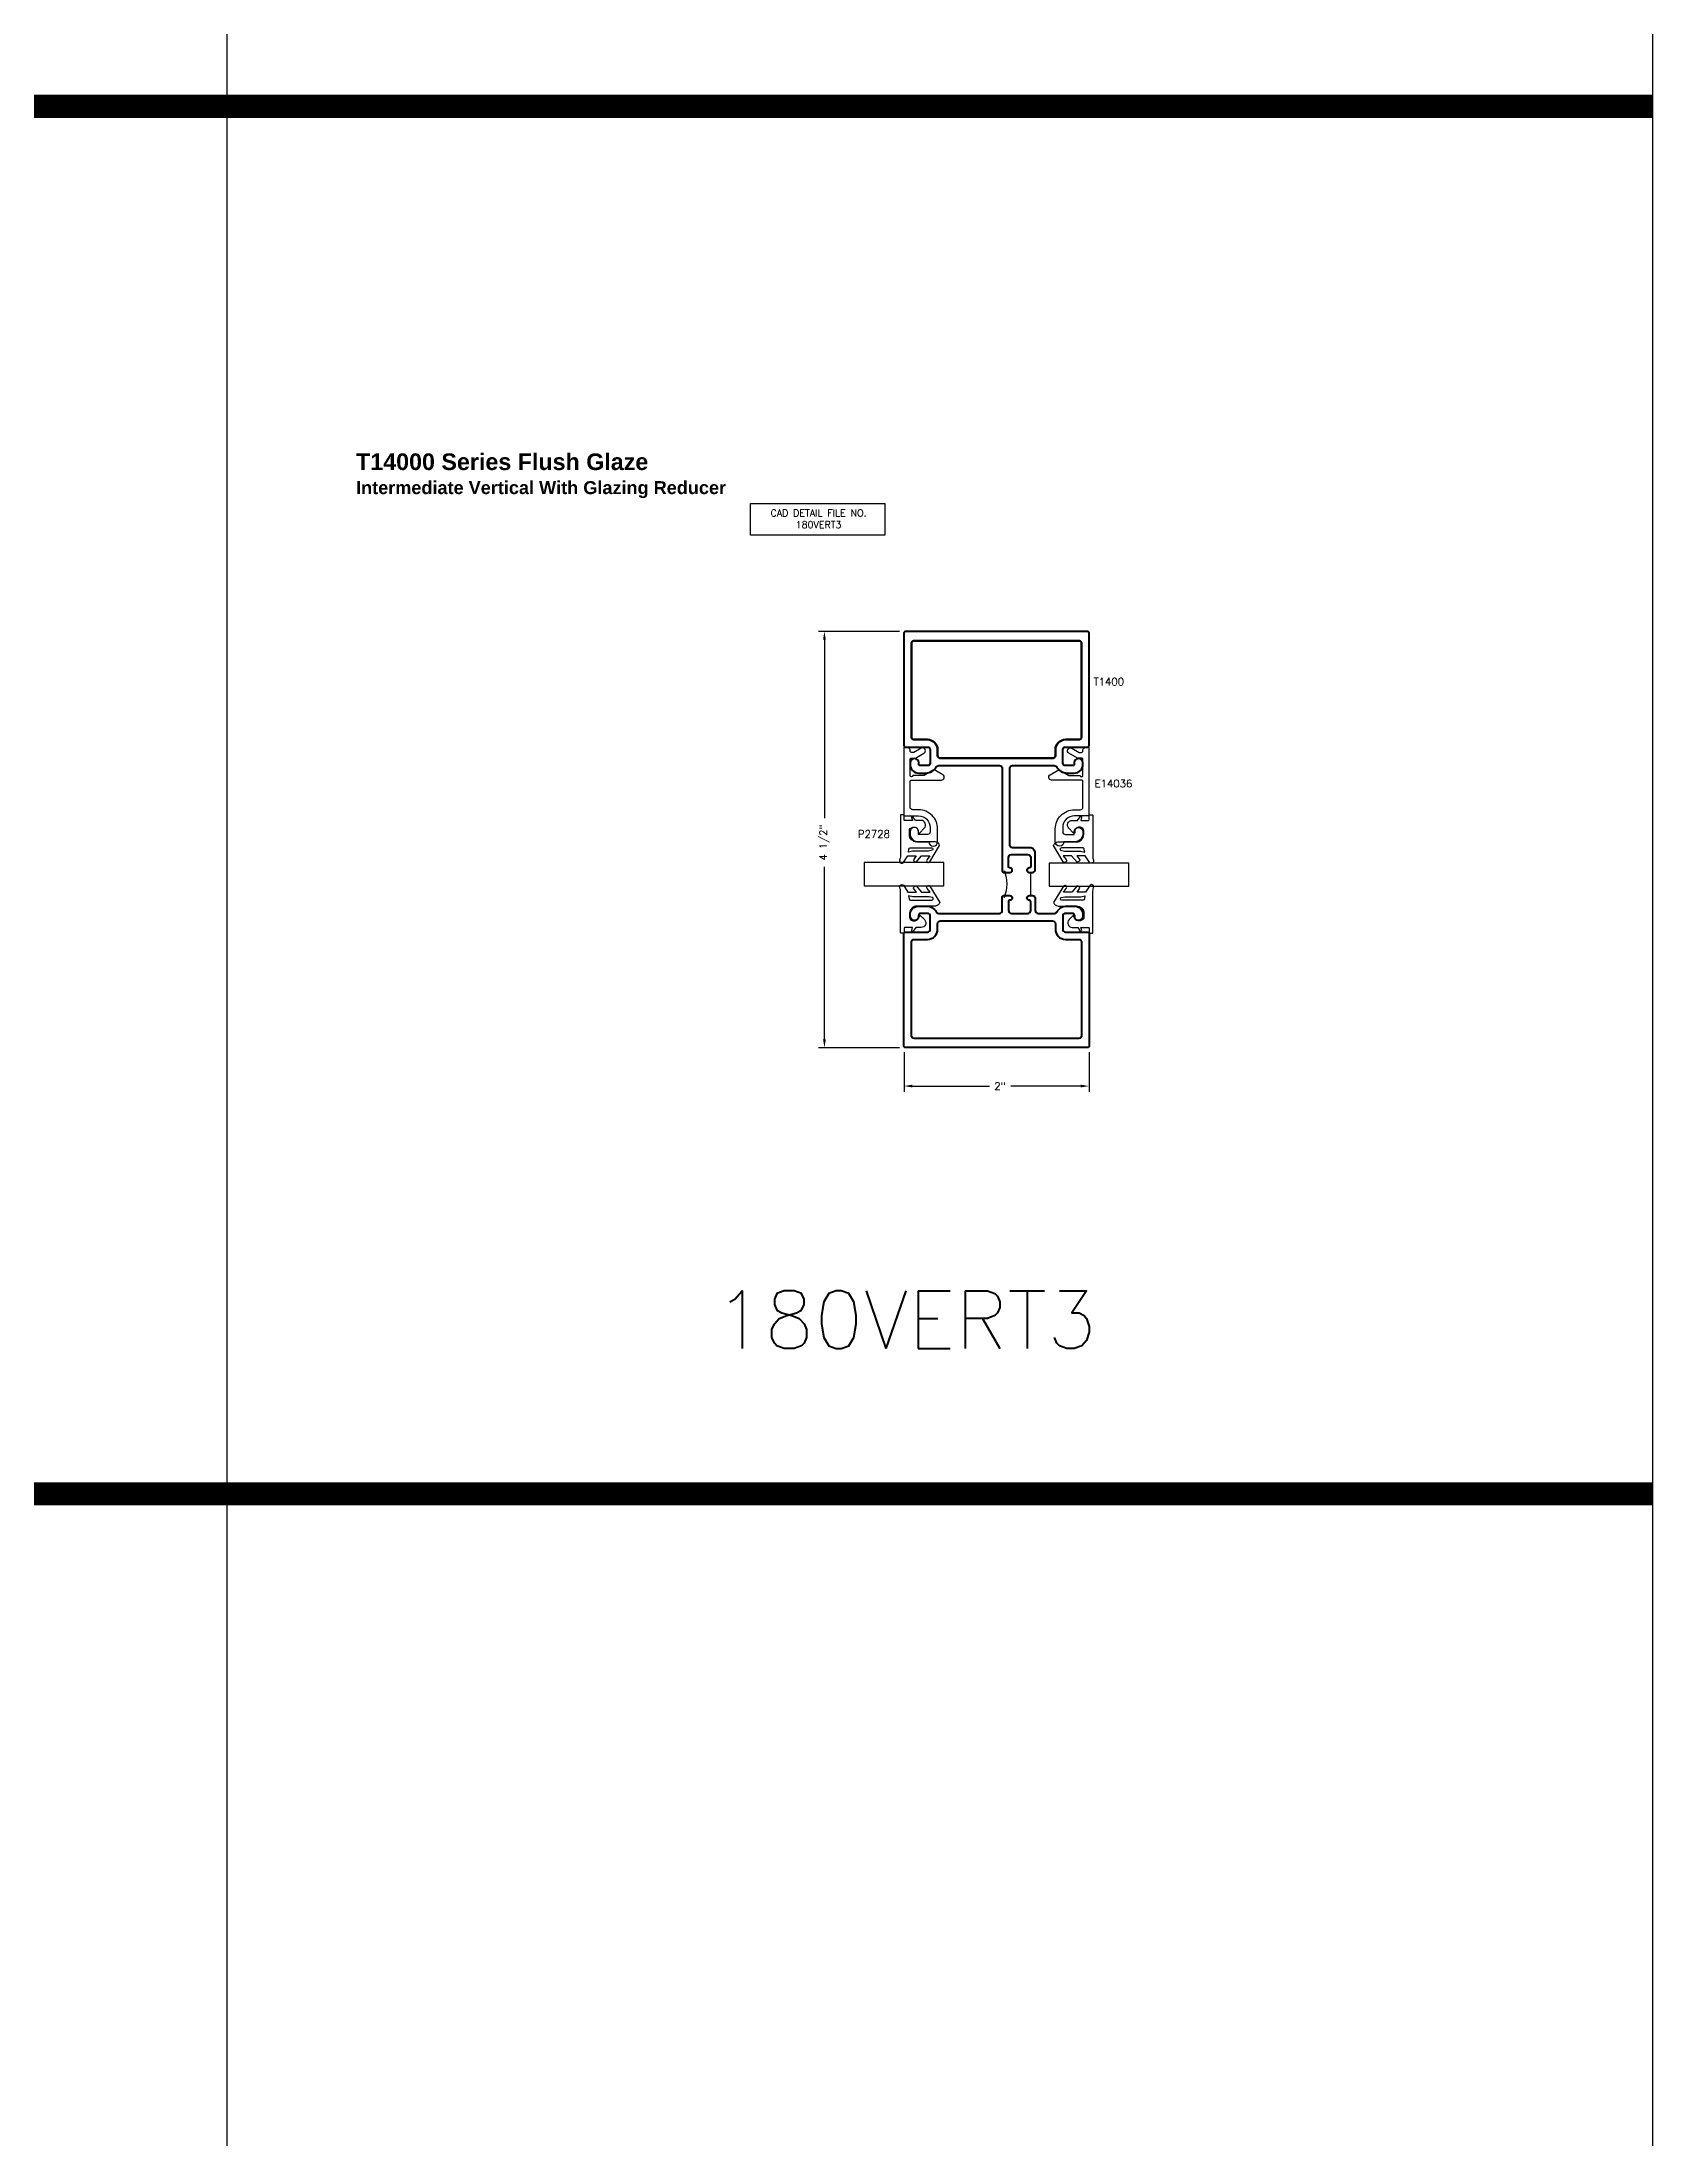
# Model space of a CAD drawing. Extents: x 0 to 139, y -15 to 75.
# Drawn here: x 121.5 to 139.03, y 7.91 to 30.58 of the extents above; entities that cross this region are included whole.
import ezdxf

# ---------------------------------------------------------------- set-up
doc = ezdxf.new("R2010")
doc.units = 0
doc.header["$MEASUREMENT"] = 0
doc.header["$PDMODE"] = 3
doc.layers.get('DEFPOINTS').update_dxf_attribs({"linetype": 'CONTINUOUS'})
for name, color, linetype in [('R-ANNO-DIMS', 3, 'CONTINUOUS'), ('R-ANNO-TEXT', 6, 'CONTINUOUS'), ('R-Det1', 4, 'CONTINUOUS'), ('R-Det2', 2, 'CONTINUOUS'), ('R-OTLN', 1, 'CONTINUOUS'), ('R-PAT1', 5, 'CONTINUOUS'), ('TITLE', 7, 'CONTINUOUS')]:
    doc.layers.add(name, color=color, linetype=linetype)
doc.styles.get("Standard").update_dxf_attribs({"font": 'simplex'})
doc.dimstyles.new('1X', dxfattribs={"dimtxt": 0.08, "dimasz": 0.09, "dimexe": 0.0625, "dimexo": 0.0625, "dimgap": 0.062, "dimtad": 0, "dimdec": 5, "dimzin": 4, "dimdsep": 46, "dimlunit": 5, "dimtxsty": 'Standard', "dimcen": 0, "dimclrd": 256, "dimclre": 256, "dimclrt": 256, "dimadec": 0, "dimazin": 1, "dimtfac": 1, "dimtdec": 5, "dimtofl": 0, "dimtmove": 0, "dimatfit": 3, "dimfxl": 0, "dimfrac": 2, "dimtolj": 1, "dimtzin": 4, "dimarcsym": 0})

# ---------------------------------------------------------------- blocks, each defined once
blk = doc.blocks.new('*D60')
at = {"layer": 'DEFPOINTS', "color": 0}
for p in [(130.834, 24.202), (129.959, 19.702), (130.834, 19.702)]:
    blk.add_point(p, dxfattribs=at)
at = {"layer": 'R-ANNO-DIMS', "lineweight": -2}
for p, q in [((130.771, 24.202), (129.896, 24.202)), ((129.959, 24.112), (129.959, 22.182)), ((129.959, 19.792), (129.959, 21.658)), ((130.771, 19.702), (129.896, 19.702))]:
    blk.add_line(p, q, dxfattribs=at)
at = {"layer": 'R-ANNO-DIMS'}
for points in [[(129.944, 24.112), (129.974, 24.112), (129.959, 24.202)], [(129.944, 19.792), (129.974, 19.792), (129.959, 19.702)]]:
    blk.add_solid(points, dxfattribs=at)
at = {"layer": 'R-ANNO-DIMS', "insert": (129.959, 21.92), "char_height": 0.08, "attachment_point": 5, "rotation": 90}
blk.add_mtext('\\A1;4 1/2"', dxfattribs=at)
blk = doc.blocks.new('*D61')
at = {"layer": 'DEFPOINTS', "color": 0}
for p in [(130.819, 19.717), (132.819, 19.717), (132.819, 19.287)]:
    blk.add_point(p, dxfattribs=at)
at = {"layer": 'R-ANNO-DIMS', "lineweight": -2}
for p, q in [((130.819, 19.655), (130.819, 19.224)), ((132.819, 19.655), (132.819, 19.224)), ((130.909, 19.287), (131.742, 19.287)), ((132.729, 19.287), (131.972, 19.287))]:
    blk.add_line(p, q, dxfattribs=at)
at = {"layer": 'R-ANNO-DIMS'}
for points in [[(130.909, 19.302), (130.909, 19.272), (130.819, 19.287)], [(132.729, 19.302), (132.729, 19.272), (132.819, 19.287)]]:
    blk.add_solid(points, dxfattribs=at)
at = {"layer": 'R-ANNO-DIMS', "insert": (131.857, 19.287), "char_height": 0.08, "attachment_point": 5}
blk.add_mtext('\\A1;2"', dxfattribs=at)
blk = doc.blocks.new('P2728 gasket')
at = {"layer": 'R-Det2'}
blk.add_lwpolyline([(86.461, 33.362), (86.567, 33.537, 0.301952), (86.52, 33.577), (86.32, 33.577, -0.414214), (86.24, 33.657), (86.24, 33.695, -0.388879), (86.276, 33.735), (86.292, 33.736, -0.440011), (86.336, 33.696), (86.336, 33.682, 0.668179), (86.353, 33.675), (86.401, 33.724, 0.668179), (86.366, 33.809), (86.307, 33.809), (86.279, 33.849, 0.836323), (86.264, 33.842), (86.273, 33.809), (86.189, 33.809, -0.414214), (86.183, 33.815), (86.183, 33.865, 0.414214), (86.177, 33.871), (86.149, 33.871, 0.414214), (86.143, 33.865), (86.143, 33.427, -0.083245), (86.135, 33.378), (86.135, 33.378)], format="xyb", dxfattribs=at)
for points in [[(86.174, 33.352), (86.223, 33.426), (86.314, 33.426), (86.283, 33.384)], [(86.313, 33.359), (86.371, 33.426), (86.462, 33.426), (86.431, 33.388)]]:
    blk.add_lwpolyline(points, dxfattribs=at)
at = {"layer": 'R-Det2', "lineweight": 25}
blk.add_lwpolyline([(86.235, 33.499, -0.372312), (86.249, 33.512), (86.48, 33.512, -0.668179), (86.49, 33.486), (86.448, 33.478), (86.274, 33.478), (86.23, 33.465)], format="xyb", close=True, dxfattribs=at)
at = {"layer": 'R-Det2', "ltscale": 0.1}
for centre, radius, start, end in [((86.157, 33.369), 0.0237, 157.7655, 314.5007), ((86.313, 33.388), 0.0297, 188.4603, 270), ((86.446, 33.375), 0.0199, 139.7022, 319.7022)]:
    blk.add_arc(centre, radius, start, end, dxfattribs=at)

msp = doc.modelspace()

# ---------------------------------------------------------------- linework, layer by layer
at = {"layer": 'R-ANNO-TEXT'}
msp.add_lwpolyline([(129.1586551, 25.5851144), (130.6101351, 25.5851144), (130.6101351, 25.2430515), (129.1586551, 25.2430515)], close=True, dxfattribs=at)
at = {"layer": 'R-Det1'}
for points in [[(131.1821015, 22.0503222), (131.1821015, 22.0683222, 0.4142135624), (130.9771015, 22.2733222), (130.9151015, 22.2733222, -0.4142135624), (130.8841015, 22.3043222), (130.8841015, 22.5803222, -0.4142135624), (130.8991015, 22.5953222), (131.2226015, 22.5953222, 0.7660915713), (131.2381015, 22.6531222), (131.1598015, 22.6983222, 0.2613254343), (131.1277015, 22.6977222), (131.0369015, 22.6453222), (130.9151015, 22.6453222, -0.4133333333), (130.9001015, 22.6303222), (130.8991015, 22.6303222, -0.4133333333), (130.8841015, 22.6453222), (130.8841015, 22.8173222, -0.4142135624), (130.8991015, 22.8323222), (130.9421015, 22.8323222), (131.0345645, 22.8856742, 1), (131.0035645, 22.9393742), (130.9255534, 22.8943222), (130.8991015, 22.8943222, -0.4142135624), (130.8841015, 22.9093222), (130.8841015, 22.9234353, 0.2678077575), (130.8766084, 22.9364217), (130.8491015, 22.9523222), (130.8181015, 22.9523222), (130.8181015, 22.2073222), (130.9771015, 22.2073222, -0.4142135624), (131.1021015, 22.0823222), (131.1021015, 22.0373222, -0.4129032258), (131.0711015, 22.0063222), (130.9771015, 22.0063222), (130.9771015, 22.0358222, 1), (130.8841015, 22.0358222), (130.8841015, 22.0193222, 0.4150537634), (130.9771015, 21.9263222), (131.0884015, 21.9263222, 1), (131.1821015, 21.9263222), (131.1821015, 22.0593222)], [(132.4541709, 22.0503222), (132.4541709, 22.0683222, -0.4142135624), (132.6591709, 22.2733222), (132.7211709, 22.2733222, 0.4142135624), (132.7521709, 22.3043222), (132.7521709, 22.5803222, 0.4142135624), (132.7371709, 22.5953222), (132.4136709, 22.5953222, -0.7660915713), (132.3981709, 22.6531222), (132.4764709, 22.6983222, -0.2613254343), (132.5085709, 22.6977222), (132.5993709, 22.6453222), (132.7211709, 22.6453222, 0.4133333333), (132.7361709, 22.6303222), (132.7371709, 22.6303222, 0.4133333333), (132.7521709, 22.6453222), (132.7521709, 22.8173222, 0.4142135624), (132.7371709, 22.8323222), (132.6941709, 22.8323222), (132.601708, 22.8856742, -1), (132.632708, 22.9393742), (132.710719, 22.8943222), (132.7371709, 22.8943222, 0.4142135624), (132.7521709, 22.9093222), (132.7521709, 22.9234353, -0.2678077575), (132.759664, 22.9364217), (132.7871709, 22.9523222), (132.8181709, 22.9523222), (132.8181709, 22.2073222), (132.6591709, 22.2073222, 0.4142135624), (132.5341709, 22.0823222), (132.5341709, 22.0373222, 0.4129032258), (132.5651709, 22.0063222), (132.6591709, 22.0063222), (132.6591709, 22.0358222, -1), (132.7521709, 22.0358222), (132.7521709, 22.0193222, -0.4150537634), (132.6591709, 21.9263222), (132.5478709, 21.9263222, -1), (132.4541709, 21.9263222), (132.4541709, 22.0593222)]]:
    msp.add_lwpolyline(points, format="xyb", dxfattribs=at)
at = {"layer": 'R-Det2'}
for points in [[(131.2497268, 21.70236), (130.3871335, 21.70236), (130.3871335, 21.45236), (131.2497268, 21.45236), (131.2497268, 21.70236)], [(133.2489922, 21.6973585), (132.3863989, 21.6973585), (132.3863989, 21.4473585), (133.2489922, 21.4473585), (133.2489922, 21.6973585)]]:
    msp.add_lwpolyline(points, dxfattribs=at)
at = {"layer": 'R-OTLN', "lineweight": 50}
for points in [[(131.9611015, 21.8955722), (131.9611015, 22.7203222), (131.9611015, 22.7203222, -0.4129032258), (131.9921015, 22.7513222), (132.4434015, 22.7513222, -0.2696461314), (132.4705015, 22.7354222, 0.2724284286), (132.5796015, 22.6713222), (132.6596015, 22.6713222, 0.4139789032), (132.7526015, 22.7643222), (132.7526015, 22.7808222, 1), (132.6596015, 22.7808222), (132.6596015, 22.7663222, -0.4142135624), (132.6446015, 22.7513222), (132.5656015, 22.7513222, -0.4129032258), (132.5346015, 22.7823222), (132.5346015, 22.9213222, -0.4129032258), (132.5656015, 22.9523222), (132.8036015, 22.9523222, 0.4142135624), (132.8186015, 22.9673222), (132.8186015, 24.1873222, 0.4142135624), (132.8036015, 24.2023222), (130.8336015, 24.2023222, 0.4142135624), (130.8186015, 24.1873222), (130.8186015, 22.9673222, 0.4142135624), (130.8336015, 22.9523222), (131.0716015, 22.9523222, -0.4129032258), (131.1026015, 22.9213222), (131.1026015, 22.7823222, -0.4129032258), (131.0716015, 22.7513222), (130.9926015, 22.7513222, -0.4142135624), (130.9776015, 22.7663222), (130.9776015, 22.7808222, 1), (130.8846015, 22.7808222), (130.8846015, 22.7643222, 0.4129032258), (130.9776015, 22.6713222), (131.0576015, 22.6713222, 0.2718429418), (131.1668015, 22.7354222, -0.2696461314), (131.1939015, 22.7513222), (131.8501015, 22.7513222, -0.4129032258), (131.8811015, 22.7203222), (131.8811015, 21.6063222), (131.8911015, 21.5963222), (131.9481015, 21.5963222), (131.9631015, 21.5963222, 0.4142135624), (131.9881015, 21.6213222, 0.4142135624), (131.9631015, 21.6463222, -0.4142135624), (131.9481015, 21.6613222), (131.9481015, 21.7583222, -0.4142135624), (131.9791015, 21.7893222), (132.1571015, 21.7893222, -0.4142135624), (132.1881015, 21.7583222), (132.1881015, 21.6613222, -0.4142135624), (132.1731015, 21.6463222, 0.4142135624), (132.1481015, 21.6213222, 0.4142135624), (132.1731015, 21.5963222), (132.2071015, 21.5963222, 0.4142135624), (132.2381015, 21.6273222), (132.2381015, 21.8023222, 0.4142135624), (132.1761015, 21.8643222), (131.9923515, 21.8643222, -0.4142135624)], [(131.1826015, 22.9213222), (131.1826015, 22.8623222, 0.4129032258), (131.2136015, 22.8313222), (132.4236015, 22.8313222, 0.4129032258), (132.4546015, 22.8623222), (132.4546015, 22.9213222, -0.4144144144), (132.5656015, 23.0323222), (132.7076015, 23.0323222, 0.4129032258), (132.7386015, 23.0633222), (132.7386015, 24.0713222, 0.4129032258), (132.7076015, 24.1023222), (130.9296015, 24.1023222, 0.4129032258), (130.8986015, 24.0713222), (130.8986015, 23.0633222, 0.4129032258), (130.9296015, 23.0323222), (131.0716015, 23.0323222, -0.4144144144), (131.1826015, 22.9213222)], [(132.7076015, 24.1023222, -0.4129032258), (132.7386015, 24.0713222), (132.7386015, 23.0633222, -0.4129032258), (132.7076015, 23.0323222), (132.5656015, 23.0323222, 0.4144144144), (132.4546015, 22.9213222), (132.4546015, 22.8623222, -0.4129032258), (132.4236015, 22.8313222), (131.2136015, 22.8313222, -0.4129032258), (131.1826015, 22.8623222), (131.1826015, 22.9213222), (131.1826015, 22.9213222, 0.4144144144), (131.0716015, 23.0323222), (130.9296015, 23.0323222, -0.4129032258), (130.8986015, 23.0633222), (130.8986015, 24.0713222, -0.4129032258), (130.9296015, 24.1023222)], [(131.8911015, 21.3463222), (131.9481015, 21.3463222), (131.9631015, 21.3463222, -0.4142135624), (131.9881015, 21.3213222, -0.4142135624), (131.9631015, 21.2963222, 0.4142135624), (131.9481015, 21.2813222), (131.9481015, 21.1843222, 0.4142135624), (131.9791015, 21.1533222), (132.1571015, 21.1533222, 0.4142135624), (132.1881015, 21.1843222), (132.1881015, 21.2813222, 0.4142135624), (132.1731015, 21.2963222, -0.4142135624), (132.1481015, 21.3213222, -0.4142135624), (132.1731015, 21.3463222), (132.2071015, 21.3463222, -0.4142135624), (132.2381015, 21.3153222), (132.2381015, 21.1843222, 0.4142135624), (132.2691015, 21.1533222), (132.4434015, 21.1533222, 0.2696461314), (132.4705015, 21.1692222, -0.2724284286), (132.5796015, 21.2333222), (132.6596015, 21.2333222, -0.4150537634), (132.7526015, 21.1403222), (132.7526015, 21.1238222, -1), (132.6596015, 21.1238222), (132.6596015, 21.1383222, 0.4142135624), (132.6446015, 21.1533222), (132.5656015, 21.1533222, 0.4129032258), (132.5346015, 21.1223222), (132.5346015, 20.9833222, 0.4129032258), (132.5656015, 20.9523222), (132.8036015, 20.9523222, -0.4142135624), (132.8186015, 20.9373222), (132.8186015, 19.7173222, -0.4142135624), (132.8036015, 19.7023222), (130.8336015, 19.7023222, -0.4142135624), (130.8186015, 19.7173222), (130.8186015, 20.9373222, -0.4142135624), (130.8336015, 20.9523222), (131.0716015, 20.9523222, 0.4129032258), (131.1026015, 20.9833222), (131.1026015, 21.1223222, 0.4129032258), (131.0716015, 21.1533222), (130.9926015, 21.1533222, 0.4142135624), (130.9776015, 21.1383222), (130.9776015, 21.1238222, -1), (130.8846015, 21.1238222), (130.8846015, 21.1403222, -0.4139789032), (130.9776015, 21.2333222), (131.0576015, 21.2333222, -0.2718429418), (131.1668015, 21.1692222, 0.2696461314), (131.1939015, 21.1533222), (131.8501015, 21.1533222, 0.4142135624), (131.8811015, 21.1843222), (131.8811015, 21.3363222)], [(132.5656015, 20.8723222), (132.7076015, 20.8723222, -0.4129032258), (132.7386015, 20.8413222), (132.7386015, 19.8333222, -0.4129032258), (132.7076015, 19.8023222), (130.9296015, 19.8023222, -0.4129032258), (130.8986015, 19.8333222), (130.8986015, 20.8413222, -0.4129032258), (130.9296015, 20.8723222), (131.0716015, 20.8723222, 0.4144144144), (131.1826015, 20.9833222), (131.1826015, 21.0423222, -0.4129032258), (131.2136015, 21.0733222), (132.4236015, 21.0733222, -0.4129032258), (132.4546015, 21.0423222), (132.4546015, 20.9833222, 0.4144144144), (132.5656015, 20.8723222)]]:
    msp.add_lwpolyline(points, format="xyb", close=True, dxfattribs=at)
at = {"layer": 'R-PAT1'}
msp.add_lwpolyline([(132.1881015, 21.1843222), (132.1881015, 21.2813222, 0.4142135624), (132.1731015, 21.2963222, -0.4142135624), (132.1481015, 21.3213222, -0.4142135624), (132.1731015, 21.3463222, 0.4142135624), (132.1881015, 21.3613222), (132.1881015, 21.5813222, 0.4142135624), (132.1731015, 21.5963222, -0.4142135624), (132.1481015, 21.6213222, -0.4142135624), (132.1731015, 21.6463222, 0.4142135624), (132.1881015, 21.6613222), (132.1881015, 21.7583222, 0.4142135624), (132.1571015, 21.7893222), (131.9791015, 21.7893222, 0.4142135624), (131.9481015, 21.7583222), (131.9481015, 21.6613222, 0.4142135624), (131.9631015, 21.6463222, -0.4142135624), (131.9881015, 21.6213222, -0.4142135624), (131.9631015, 21.5963222), (131.9291015, 21.5963222, -0.3026074371), (131.9004935, 21.6153815, -0.2003205128), (131.9004935, 21.3272629, -0.3026074371), (131.9291015, 21.3463222), (131.9631015, 21.3463222, -0.4142135624), (131.9881015, 21.3213222, -0.4142135624), (131.9631015, 21.2963222, 0.4142135624), (131.9481015, 21.2813222), (131.9481015, 21.1843222, 0.4142135624), (131.9791015, 21.1533222), (132.1571015, 21.1533222, 0.4142135624)], format="xyb", close=True, dxfattribs=at)
at = {"layer": 'TITLE'}
for p, q in [((123.501556, 74.8789502), (123.501556, -0.1210498)), ((138.9080005, 69.8789502), (138.9080005, -0.1210498))]:
    msp.add_line(p, q, dxfattribs=at)
at = {"layer": 'TITLE', "const_width": 0.25}
for points in [[(0.25, 29.8789502), (138.9080005, 29.8789502)], [(0.25, 14.8789502), (138.9080005, 14.8789502)]]:
    msp.add_lwpolyline(points, dxfattribs=at)

# ---------------------------------------------------------------- block references
at = {"layer": 'R-Det2'}
msp.add_blockref('P2728 gasket', (44.6369575, -11.6503373), dxfattribs=at)
at = {"layer": 'R-Det2', "xscale": -1}
msp.add_blockref('P2728 gasket', (219.0015239, -11.6503373), dxfattribs=at)
at = {"layer": 'R-Det2', "xscale": -1, "rotation": 180}
msp.add_blockref('P2728 gasket', (44.6386664, 54.8099877), dxfattribs=at)
at = {"layer": 'R-Det2', "rotation": 180}
msp.add_blockref('P2728 gasket', (219.0032329, 54.8099877), dxfattribs=at)

# ---------------------------------------------------------------- texts
at = {"layer": 'R-ANNO-TEXT', "insert": (129.8953374, 25.5195316), "char_height": 0.075, "width": 1.875, "attachment_point": 2}
msp.add_mtext('CAD DETAIL FILE NO.\\P180VERT3', dxfattribs=at)
at = {"layer": 'R-ANNO-TEXT', "char_height": 0.08, "attachment_point": 4}
for s, insert in [('T1400', (132.8679521, 23.658766)), ('E14036', (132.8790657, 22.5573301)), ('P2728', (130.3205205, 22.0122124))]:
    msp.add_mtext(s, dxfattribs=dict(at, insert=insert))
at = {"layer": 'TITLE'}
msp.add_text('180VERT3', height=0.625, dxfattribs=at).set_placement((128.7749183, 16.4481352))
at = {"layer": 'TITLE', "insert": (124.8968544, 26.4269797, 6.2106922), "char_height": 0.18, "width": 7.44, "attachment_point": 1}
msp.add_mtext('{\\fArial|b1|i0|c0|p34;\\PT14000 Series Flush Glaze\\P\\H0.7778x;Intermediate Vertical With Glazing Reducer}', dxfattribs=at)

# ---------------------------------------------------------------- dimensions: what is measured, and where the dimension line sits
at = {"layer": 'R-ANNO-DIMS'}
dim = msp.add_linear_dim(base=(129.9585662, 19.7023222), p1=(130.8336015, 24.2023222), p2=(130.8336015, 19.7023222), angle=90, dimstyle='1X', override={"dimpost": '"'}, dxfattribs=at)
dim.commit()
dim.dimension.update_dxf_attribs({"geometry": '*D60', "text_midpoint": (129.9585662, 21.9198995), "dimtype": 160})
dim = msp.add_linear_dim(base=(132.8186015, 19.2867548), p1=(130.8186015, 19.7173222), p2=(132.8186015, 19.7173222), dimstyle='1X', override={"dimpost": '"'}, dxfattribs=at)
dim.commit()
dim.dimension.update_dxf_attribs({"geometry": '*D61', "text_midpoint": (131.8570906, 19.2867548), "dimtype": 160})

doc.saveas('drawing.dxf')
